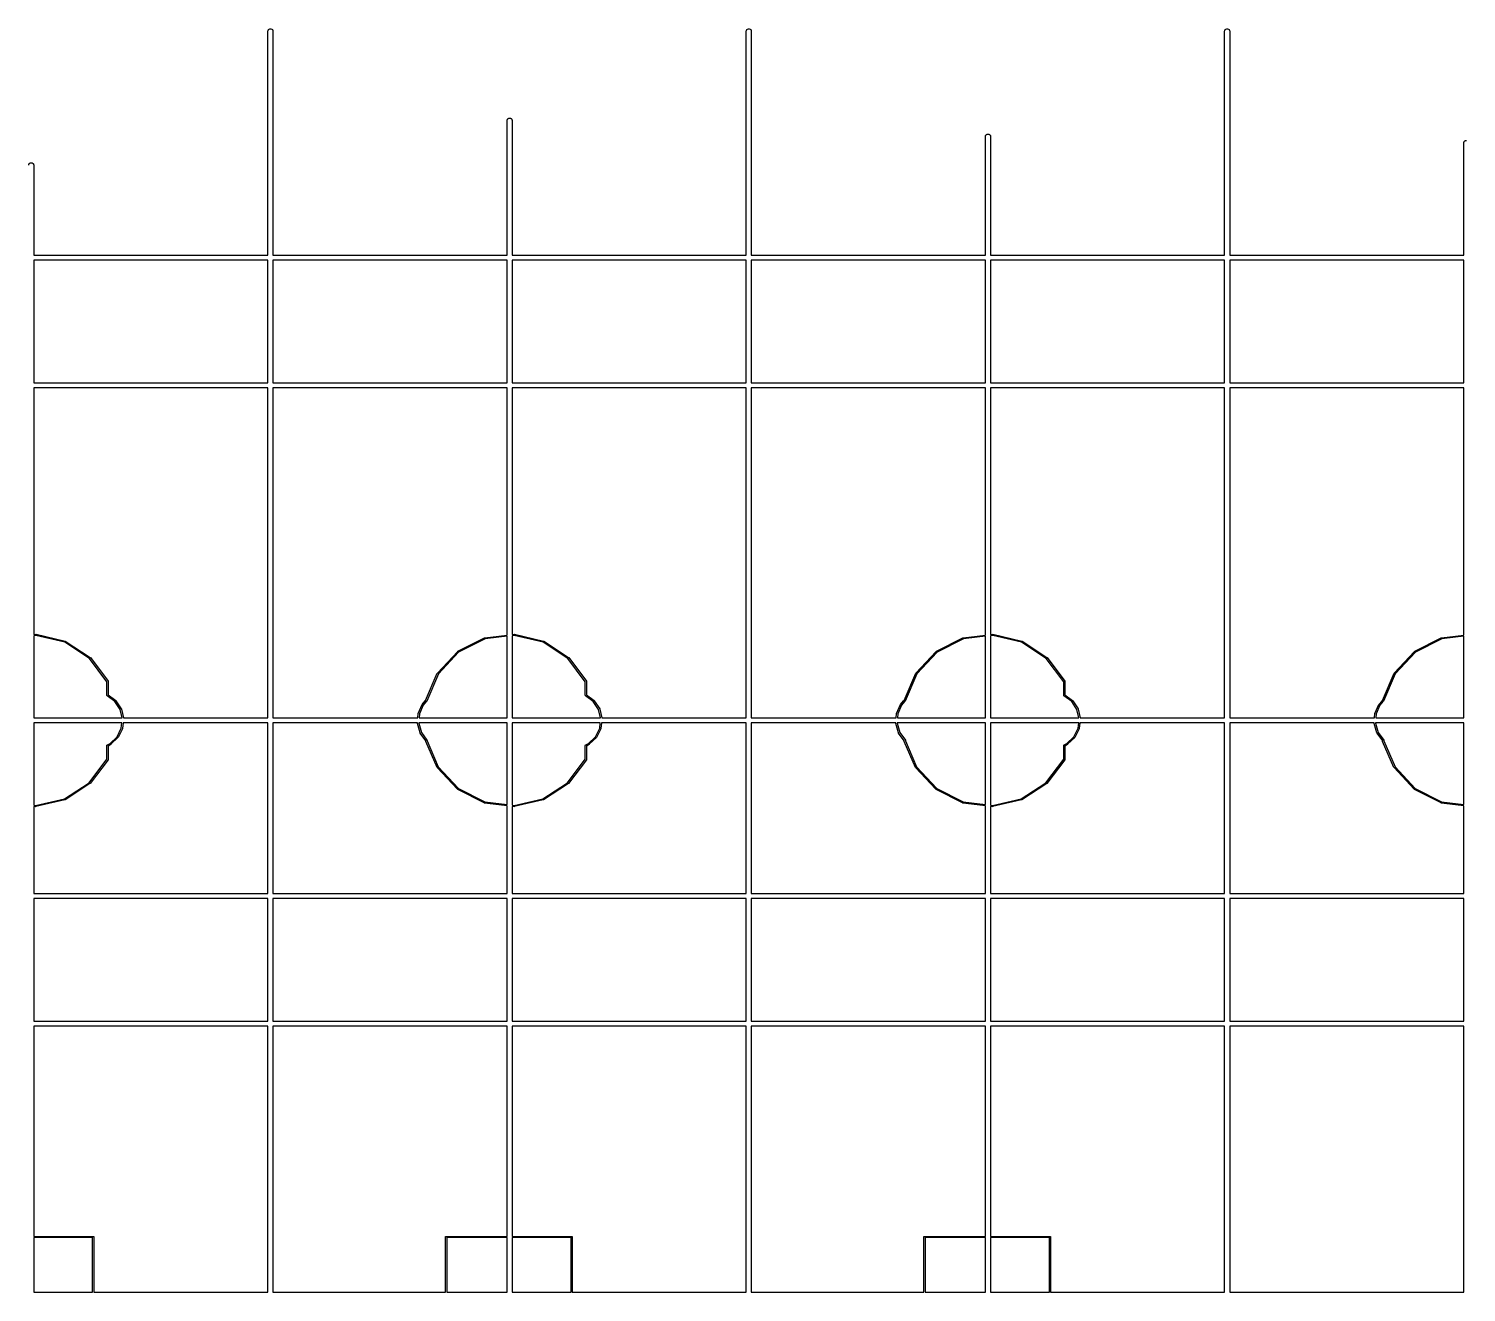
# Model space of a CAD drawing. Extents: x 15 to 494, y -198 to -76.
# Drawn here: x 137.1 to 194.3, y -156.7 to -106.5 of the extents above; entities that cross this region are included whole.
import ezdxf

# ---------------------------------------------------------------- set-up
doc = ezdxf.new("R2010")
doc.units = 0
doc.header["$MEASUREMENT"] = 0
doc.layers.add('BLACK', color=7, linetype='CONTINUOUS')

msp = doc.modelspace()

# ---------------------------------------------------------------- linework, layer by layer
at = {"layer": 'Black'}
for p, q in [((146.608, -106.489), (146.635, -106.466)), ((146.635, -106.466), (146.668, -106.455)), ((146.668, -106.455), (146.702, -106.455)), ((146.702, -106.455), (146.735, -106.466)), ((146.735, -106.466), (146.762, -106.489)), ((165.658, -106.489), (165.685, -106.466)), ((165.685, -106.466), (165.718, -106.455)), ((165.718, -106.455), (165.752, -106.455)), ((165.752, -106.455), (165.785, -106.466)), ((165.785, -106.466), (165.812, -106.489)), ((184.708, -106.489), (184.735, -106.466)), ((184.735, -106.466), (184.768, -106.455)), ((184.768, -106.455), (184.802, -106.455)), ((184.802, -106.455), (184.835, -106.466)), ((184.835, -106.466), (184.862, -106.489)), ((146.585, -106.553), (146.591, -106.519)), ((146.585, -115.47), (146.585, -106.553)), ((146.591, -106.519), (146.608, -106.489)), ((146.762, -106.489), (146.779, -106.519)), ((146.779, -106.519), (146.785, -106.553)), ((146.785, -106.553), (146.785, -115.47)), ((165.635, -106.553), (165.641, -106.519)), ((165.635, -115.47), (165.635, -106.553)), ((165.641, -106.519), (165.658, -106.489)), ((165.812, -106.489), (165.829, -106.519)), ((165.829, -106.519), (165.835, -106.553)), ((165.835, -106.553), (165.835, -115.47)), ((184.685, -106.553), (184.691, -106.519)), ((184.685, -115.47), (184.685, -106.553)), ((184.691, -106.519), (184.708, -106.489)), ((184.862, -106.489), (184.879, -106.519)), ((184.879, -106.519), (184.885, -106.553)), ((184.885, -106.553), (184.885, -115.47)), ((156.11, -110.109), (156.112, -110.1)), ((156.11, -115.47), (156.11, -110.109)), ((156.112, -110.092), (156.115, -110.083)), ((156.112, -110.1), (156.112, -110.092)), ((156.115, -110.083), (156.116, -110.075)), ((156.116, -110.075), (156.12, -110.067)), ((156.12, -110.067), (156.123, -110.059)), ((156.123, -110.059), (156.129, -110.052)), ((156.129, -110.052), (156.133, -110.045)), ((156.133, -110.045), (156.14, -110.039)), ((156.14, -110.039), (156.146, -110.032)), ((156.146, -110.032), (156.153, -110.028)), ((156.153, -110.028), (156.16, -110.022)), ((156.16, -110.022), (156.168, -110.019)), ((156.168, -110.019), (156.176, -110.015)), ((156.176, -110.015), (156.184, -110.014)), ((156.184, -110.014), (156.193, -110.011)), ((156.193, -110.011), (156.201, -110.011)), ((156.201, -110.011), (156.21, -110.009)), ((156.21, -110.009), (156.219, -110.011)), ((156.219, -110.011), (156.227, -110.011)), ((156.227, -110.011), (156.236, -110.014)), ((156.236, -110.014), (156.244, -110.015)), ((156.244, -110.015), (156.252, -110.019)), ((156.252, -110.019), (156.26, -110.022)), ((156.26, -110.022), (156.267, -110.028)), ((156.267, -110.028), (156.274, -110.032)), ((156.274, -110.032), (156.28, -110.039)), ((156.28, -110.039), (156.287, -110.045)), ((156.287, -110.045), (156.291, -110.052)), ((156.291, -110.052), (156.297, -110.059)), ((156.297, -110.059), (156.3, -110.067)), ((156.3, -110.067), (156.304, -110.075)), ((156.304, -110.075), (156.305, -110.083)), ((156.305, -110.083), (156.308, -110.092)), ((156.308, -110.092), (156.308, -110.1)), ((156.308, -110.1), (156.31, -110.109)), ((156.31, -110.109), (156.31, -115.47)), ((175.16, -110.744), (175.162, -110.735)), ((175.16, -115.47), (175.16, -110.744)), ((175.162, -110.727), (175.165, -110.718)), ((175.162, -110.735), (175.162, -110.727)), ((175.165, -110.718), (175.166, -110.71)), ((175.166, -110.71), (175.17, -110.702)), ((175.17, -110.702), (175.173, -110.694)), ((175.173, -110.694), (175.179, -110.687)), ((175.179, -110.687), (175.183, -110.68)), ((175.183, -110.68), (175.19, -110.674)), ((175.19, -110.674), (175.196, -110.667)), ((175.196, -110.667), (175.203, -110.663)), ((175.203, -110.663), (175.21, -110.657)), ((175.21, -110.657), (175.218, -110.654)), ((175.218, -110.654), (175.226, -110.65)), ((175.226, -110.65), (175.234, -110.649)), ((175.234, -110.649), (175.243, -110.646)), ((175.243, -110.646), (175.251, -110.646)), ((175.251, -110.646), (175.26, -110.644)), ((175.26, -110.644), (175.269, -110.646)), ((175.269, -110.646), (175.277, -110.646)), ((175.277, -110.646), (175.286, -110.649)), ((175.286, -110.649), (175.294, -110.65)), ((175.294, -110.65), (175.302, -110.654)), ((175.302, -110.654), (175.31, -110.657)), ((175.31, -110.657), (175.317, -110.663)), ((175.317, -110.663), (175.324, -110.667)), ((175.324, -110.667), (175.33, -110.674)), ((175.33, -110.674), (175.337, -110.68)), ((175.337, -110.68), (175.341, -110.687)), ((175.341, -110.687), (175.347, -110.694)), ((175.347, -110.694), (175.35, -110.702)), ((175.35, -110.702), (175.354, -110.71)), ((175.354, -110.71), (175.355, -110.718)), ((175.355, -110.718), (175.358, -110.727)), ((175.358, -110.727), (175.358, -110.735)), ((175.358, -110.735), (175.36, -110.744)), ((175.36, -110.744), (175.36, -115.47)), ((194.21, -110.998), (194.212, -110.989)), ((194.21, -115.47), (194.21, -110.998)), ((194.212, -110.981), (194.215, -110.972)), ((194.212, -110.989), (194.212, -110.981)), ((194.215, -110.972), (194.216, -110.964)), ((194.216, -110.964), (194.22, -110.956)), ((194.22, -110.956), (194.223, -110.948)), ((194.223, -110.948), (194.229, -110.941)), ((194.229, -110.941), (194.233, -110.934)), ((194.233, -110.934), (194.24, -110.928)), ((194.24, -110.928), (194.246, -110.921)), ((194.246, -110.921), (194.253, -110.917)), ((194.253, -110.917), (194.26, -110.911)), ((194.26, -110.911), (194.268, -110.908)), ((194.268, -110.908), (194.276, -110.904)), ((194.276, -110.904), (194.284, -110.903)), ((194.284, -110.903), (194.293, -110.9)), ((194.293, -110.9), (194.301, -110.9)), ((194.301, -110.9), (194.31, -110.898)), ((137.06, -111.887), (137.062, -111.878)), ((137.062, -111.87), (137.065, -111.861)), ((137.062, -111.878), (137.062, -111.87)), ((137.065, -111.861), (137.066, -111.853)), ((137.066, -111.853), (137.07, -111.845)), ((137.07, -111.845), (137.073, -111.837)), ((137.073, -111.837), (137.079, -111.83)), ((137.079, -111.83), (137.083, -111.823)), ((137.083, -111.823), (137.09, -111.817)), ((137.09, -111.817), (137.096, -111.81)), ((137.096, -111.81), (137.103, -111.806)), ((137.103, -111.806), (137.11, -111.8)), ((137.11, -111.8), (137.118, -111.797)), ((137.118, -111.797), (137.126, -111.793)), ((137.126, -111.793), (137.134, -111.792)), ((137.134, -111.792), (137.143, -111.789)), ((137.143, -111.789), (137.151, -111.789)), ((137.151, -111.789), (137.16, -111.787)), ((137.16, -111.787), (137.169, -111.789)), ((137.169, -111.789), (137.177, -111.789)), ((137.177, -111.789), (137.186, -111.792)), ((137.186, -111.792), (137.194, -111.793)), ((137.194, -111.793), (137.202, -111.797)), ((137.202, -111.797), (137.21, -111.8)), ((137.21, -111.8), (137.217, -111.806)), ((137.217, -111.806), (137.224, -111.81)), ((137.224, -111.81), (137.23, -111.817)), ((137.23, -111.817), (137.237, -111.823)), ((137.237, -111.823), (137.241, -111.83)), ((137.241, -111.83), (137.247, -111.837)), ((137.247, -111.837), (137.25, -111.845)), ((137.25, -111.845), (137.254, -111.853)), ((137.254, -111.853), (137.255, -111.861)), ((137.255, -111.861), (137.258, -111.87)), ((137.258, -111.87), (137.258, -111.878)), ((137.258, -111.878), (137.26, -111.887)), ((137.26, -111.887), (137.26, -115.47)), ((137.26, -115.47), (146.585, -115.47)), ((146.785, -115.47), (156.11, -115.47)), ((156.31, -115.47), (165.635, -115.47)), ((165.835, -115.47), (175.16, -115.47)), ((175.36, -115.47), (184.685, -115.47)), ((184.885, -115.47), (194.21, -115.47)), ((137.26, -115.67), (137.26, -120.55)), ((146.585, -115.67), (137.26, -115.67)), ((146.585, -120.55), (146.585, -115.67)), ((146.785, -115.67), (146.785, -120.55)), ((156.11, -115.67), (146.785, -115.67)), ((156.11, -120.55), (156.11, -115.67)), ((156.31, -115.67), (156.31, -120.55)), ((165.635, -115.67), (156.31, -115.67)), ((165.635, -120.55), (165.635, -115.67)), ((165.835, -115.67), (165.835, -120.55)), ((175.16, -115.67), (165.835, -115.67)), ((175.16, -120.55), (175.16, -115.67)), ((175.36, -115.67), (175.36, -120.55)), ((184.685, -115.67), (175.36, -115.67)), ((184.685, -120.55), (184.685, -115.67)), ((184.885, -115.67), (184.885, -120.55)), ((194.21, -115.67), (184.885, -115.67)), ((194.21, -120.55), (194.21, -115.67)), ((137.26, -120.55), (146.585, -120.55)), ((146.585, -120.75), (137.26, -120.75)), ((137.26, -120.75), (137.26, -130.563)), ((146.585, -133.885), (146.585, -120.75)), ((146.785, -120.55), (156.11, -120.55)), ((146.785, -120.75), (146.785, -133.885)), ((156.11, -120.75), (146.785, -120.75)), ((156.11, -130.587), (156.11, -120.75)), ((156.31, -120.55), (165.635, -120.55)), ((165.635, -120.75), (156.31, -120.75)), ((156.31, -120.75), (156.31, -130.563)), ((165.635, -133.885), (165.635, -120.75)), ((165.835, -120.55), (175.16, -120.55)), ((165.835, -120.75), (165.835, -133.885)), ((175.16, -120.75), (165.835, -120.75)), ((175.16, -130.587), (175.16, -120.75)), ((175.36, -120.55), (184.685, -120.55)), ((184.685, -120.75), (175.36, -120.75)), ((175.36, -120.75), (175.36, -130.563)), ((184.685, -133.885), (184.685, -120.75)), ((184.885, -120.55), (194.21, -120.55)), ((184.885, -120.75), (184.885, -133.885)), ((194.21, -120.75), (184.885, -120.75)), ((194.21, -130.587), (194.21, -120.75)), ((137.26, -130.563), (137.347, -130.553)), ((137.348, -130.603), (137.26, -130.614)), ((137.26, -130.614), (137.26, -133.885)), ((137.347, -130.553), (137.355, -130.554)), ((138.493, -130.872), (137.348, -130.603)), ((137.355, -130.554), (138.509, -130.824)), ((137.355, -130.554), (137.355, -130.554)), ((139.478, -131.515), (138.493, -130.872)), ((138.509, -130.824), (138.517, -130.827)), ((138.517, -130.827), (139.509, -131.476)), ((154.154, -131.231), (155.212, -130.696)), ((155.23, -130.743), (154.18, -131.274)), ((155.212, -130.696), (155.218, -130.694)), ((155.218, -130.694), (155.22, -130.694)), ((155.22, -130.694), (156.11, -130.587)), ((156.11, -130.638), (155.23, -130.743)), ((156.11, -133.885), (156.11, -130.638)), ((156.31, -130.563), (156.397, -130.553)), ((156.398, -130.603), (156.31, -130.614)), ((156.31, -130.614), (156.31, -133.885)), ((156.397, -130.553), (156.405, -130.554)), ((157.543, -130.872), (156.398, -130.603)), ((156.405, -130.554), (157.559, -130.824)), ((156.405, -130.554), (156.405, -130.554)), ((158.528, -131.515), (157.543, -130.872)), ((157.559, -130.824), (157.567, -130.827)), ((157.567, -130.827), (158.559, -131.476)), ((173.204, -131.231), (174.262, -130.696)), ((174.28, -130.743), (173.23, -131.274)), ((174.262, -130.696), (174.268, -130.694)), ((174.268, -130.694), (174.27, -130.694)), ((174.27, -130.694), (175.16, -130.587)), ((175.16, -130.638), (174.28, -130.743)), ((175.16, -133.885), (175.16, -130.638)), ((175.36, -130.563), (175.447, -130.553)), ((175.448, -130.603), (175.36, -130.614)), ((175.36, -130.614), (175.36, -133.885)), ((175.447, -130.553), (175.455, -130.554)), ((176.593, -130.872), (175.448, -130.603)), ((175.455, -130.554), (176.609, -130.824)), ((175.455, -130.554), (175.455, -130.554)), ((177.578, -131.515), (176.593, -130.872)), ((176.609, -130.824), (176.617, -130.827)), ((176.617, -130.827), (177.609, -131.476)), ((192.254, -131.231), (193.312, -130.696)), ((193.33, -130.743), (192.28, -131.274)), ((193.312, -130.696), (193.318, -130.694)), ((193.318, -130.694), (193.32, -130.694)), ((193.32, -130.694), (194.21, -130.587)), ((194.21, -130.638), (193.33, -130.743)), ((194.21, -133.885), (194.21, -130.638)), ((140.175, -132.443), (139.478, -131.515)), ((139.509, -131.476), (139.512, -131.479)), ((139.512, -131.479), (139.515, -131.482)), ((139.515, -131.482), (140.22, -132.42)), ((153.336, -132.1), (154.147, -131.236)), ((154.18, -131.274), (153.375, -132.131)), ((154.147, -131.236), (154.154, -131.231)), ((159.225, -132.443), (158.528, -131.515)), ((158.559, -131.476), (158.562, -131.479)), ((158.562, -131.479), (158.565, -131.482)), ((158.565, -131.482), (159.27, -132.42)), ((172.386, -132.1), (173.197, -131.236)), ((173.23, -131.274), (172.425, -132.131)), ((173.197, -131.236), (173.204, -131.231)), ((178.275, -132.443), (177.578, -131.515)), ((177.609, -131.476), (177.612, -131.479)), ((177.612, -131.479), (177.615, -131.482)), ((177.615, -131.482), (178.32, -132.42)), ((191.436, -132.1), (192.247, -131.236)), ((192.28, -131.274), (191.475, -132.131)), ((192.247, -131.236), (192.254, -131.231)), ((152.867, -133.19), (153.331, -132.107)), ((153.375, -132.131), (152.911, -133.217)), ((153.331, -132.107), (153.332, -132.106)), ((153.332, -132.106), (153.336, -132.1)), ((171.917, -133.19), (172.381, -132.107)), ((172.425, -132.131), (171.961, -133.217)), ((172.381, -132.107), (172.382, -132.106)), ((172.382, -132.106), (172.386, -132.1)), ((190.967, -133.19), (191.431, -132.107)), ((191.475, -132.131), (191.011, -133.217)), ((191.431, -132.107), (191.432, -132.106)), ((191.432, -132.106), (191.436, -132.1)), ((140.175, -132.985), (140.175, -132.443)), ((140.22, -132.42), (140.222, -132.423)), ((140.222, -132.423), (140.223, -132.426)), ((140.223, -132.426), (140.224, -132.427)), ((140.224, -132.427), (140.224, -132.428)), ((140.224, -132.428), (140.224, -132.431)), ((140.224, -132.431), (140.225, -132.435)), ((140.225, -132.435), (140.225, -132.972)), ((159.225, -132.985), (159.225, -132.443)), ((159.27, -132.42), (159.272, -132.423)), ((159.272, -132.423), (159.273, -132.426)), ((159.273, -132.426), (159.274, -132.427)), ((159.274, -132.427), (159.274, -132.428)), ((159.274, -132.428), (159.274, -132.431)), ((159.274, -132.431), (159.275, -132.435)), ((159.275, -132.435), (159.275, -132.972)), ((178.275, -132.985), (178.275, -132.443)), ((178.32, -132.42), (178.322, -132.423)), ((178.322, -132.423), (178.323, -132.426)), ((178.323, -132.426), (178.324, -132.427)), ((178.324, -132.427), (178.324, -132.428)), ((178.324, -132.428), (178.324, -132.431)), ((178.324, -132.431), (178.325, -132.435)), ((178.325, -132.435), (178.325, -132.972)), ((140.176, -132.988), (140.175, -132.985)), ((140.176, -132.991), (140.176, -132.988)), ((140.176, -132.992), (140.176, -132.991)), ((140.177, -132.994), (140.176, -132.992)), ((140.178, -132.996), (140.177, -132.994)), ((140.179, -132.999), (140.178, -132.996)), ((140.18, -133), (140.179, -132.999)), ((140.181, -133.001), (140.18, -133)), ((140.183, -133.003), (140.181, -133.001)), ((140.185, -133.005), (140.183, -133.003)), ((140.493, -133.234), (140.185, -133.005)), ((140.225, -132.972), (140.527, -133.196)), ((140.703, -133.55), (140.493, -133.234)), ((140.527, -133.196), (140.533, -133.203)), ((140.533, -133.203), (140.747, -133.527)), ((152.569, -133.708), (152.726, -133.355)), ((152.77, -133.379), (152.617, -133.724)), ((152.726, -133.355), (152.727, -133.353)), ((152.727, -133.353), (152.729, -133.35)), ((152.729, -133.35), (152.851, -133.199)), ((152.889, -133.231), (152.77, -133.379)), ((152.851, -133.199), (152.857, -133.194)), ((152.857, -133.194), (152.865, -133.19)), ((152.865, -133.19), (152.867, -133.19)), ((152.891, -133.232), (152.889, -133.231)), ((152.899, -133.229), (152.891, -133.232)), ((152.906, -133.224), (152.899, -133.229)), ((152.911, -133.217), (152.906, -133.224)), ((159.226, -132.988), (159.225, -132.985)), ((159.226, -132.991), (159.226, -132.988)), ((159.226, -132.992), (159.226, -132.991)), ((159.227, -132.994), (159.226, -132.992)), ((159.228, -132.996), (159.227, -132.994)), ((159.229, -132.999), (159.228, -132.996)), ((159.23, -133), (159.229, -132.999)), ((159.231, -133.001), (159.23, -133)), ((159.233, -133.003), (159.231, -133.001)), ((159.235, -133.005), (159.233, -133.003)), ((159.543, -133.234), (159.235, -133.005)), ((159.275, -132.972), (159.577, -133.196)), ((159.753, -133.55), (159.543, -133.234)), ((159.577, -133.196), (159.583, -133.203)), ((159.583, -133.203), (159.797, -133.527)), ((171.619, -133.708), (171.776, -133.355)), ((171.82, -133.379), (171.667, -133.724)), ((171.776, -133.355), (171.777, -133.353)), ((171.777, -133.353), (171.779, -133.35)), ((171.779, -133.35), (171.901, -133.199)), ((171.939, -133.231), (171.82, -133.379)), ((171.901, -133.199), (171.907, -133.194)), ((171.907, -133.194), (171.915, -133.19)), ((171.915, -133.19), (171.917, -133.19)), ((171.941, -133.232), (171.939, -133.231)), ((171.949, -133.229), (171.941, -133.232)), ((171.956, -133.224), (171.949, -133.229)), ((171.961, -133.217), (171.956, -133.224)), ((178.276, -132.988), (178.275, -132.985)), ((178.276, -132.991), (178.276, -132.988)), ((178.276, -132.992), (178.276, -132.991)), ((178.277, -132.994), (178.276, -132.992)), ((178.278, -132.996), (178.277, -132.994)), ((178.279, -132.999), (178.278, -132.996)), ((178.28, -133), (178.279, -132.999)), ((178.281, -133.001), (178.28, -133)), ((178.283, -133.003), (178.281, -133.001)), ((178.285, -133.005), (178.283, -133.003)), ((178.593, -133.234), (178.285, -133.005)), ((178.325, -132.972), (178.627, -133.196)), ((178.803, -133.55), (178.593, -133.234)), ((178.627, -133.196), (178.633, -133.203)), ((178.633, -133.203), (178.847, -133.527)), ((190.669, -133.708), (190.826, -133.355)), ((190.87, -133.379), (190.717, -133.724)), ((190.826, -133.355), (190.827, -133.353)), ((190.827, -133.353), (190.829, -133.35)), ((190.829, -133.35), (190.951, -133.199)), ((190.989, -133.231), (190.87, -133.379)), ((190.951, -133.199), (190.957, -133.194)), ((190.957, -133.194), (190.965, -133.19)), ((190.965, -133.19), (190.967, -133.19)), ((190.991, -133.232), (190.989, -133.231)), ((190.999, -133.229), (190.991, -133.232)), ((191.006, -133.224), (190.999, -133.229)), ((191.011, -133.217), (191.006, -133.224)), ((137.26, -133.885), (140.782, -133.885)), ((140.782, -133.885), (140.703, -133.55)), ((140.747, -133.527), (140.748, -133.529)), ((140.748, -133.529), (140.75, -133.535)), ((140.75, -133.535), (140.834, -133.885)), ((140.834, -133.885), (146.585, -133.885)), ((146.785, -133.885), (152.556, -133.885)), ((152.556, -133.885), (152.567, -133.716)), ((152.567, -133.716), (152.569, -133.708)), ((152.617, -133.724), (152.606, -133.885)), ((152.606, -133.885), (156.11, -133.885)), ((156.31, -133.885), (159.832, -133.885)), ((159.832, -133.885), (159.753, -133.55)), ((159.797, -133.527), (159.798, -133.529)), ((159.798, -133.529), (159.8, -133.535)), ((159.8, -133.535), (159.884, -133.885)), ((159.884, -133.885), (165.635, -133.885)), ((165.835, -133.885), (171.606, -133.885)), ((171.606, -133.885), (171.617, -133.716)), ((171.617, -133.716), (171.619, -133.708)), ((171.667, -133.724), (171.656, -133.885)), ((171.656, -133.885), (175.16, -133.885)), ((175.36, -133.885), (178.882, -133.885)), ((178.882, -133.885), (178.803, -133.55)), ((178.847, -133.527), (178.848, -133.529)), ((178.848, -133.529), (178.85, -133.535)), ((178.85, -133.535), (178.934, -133.885)), ((178.934, -133.885), (184.685, -133.885)), ((184.885, -133.885), (190.656, -133.885)), ((190.656, -133.885), (190.667, -133.716)), ((190.667, -133.716), (190.669, -133.708)), ((190.717, -133.724), (190.706, -133.885)), ((190.706, -133.885), (194.21, -133.885)), ((137.26, -134.085), (137.26, -137.358)), ((140.772, -134.085), (137.26, -134.085)), ((140.578, -134.636), (140.747, -134.297)), ((140.794, -134.315), (140.62, -134.662)), ((140.747, -134.297), (140.772, -134.085)), ((140.796, -134.307), (140.794, -134.315)), ((140.822, -134.085), (140.796, -134.307)), ((146.585, -134.085), (140.822, -134.085)), ((146.585, -140.87), (146.585, -134.085)), ((146.785, -134.085), (146.785, -140.87)), ((152.542, -134.085), (146.785, -134.085)), ((152.541, -134.101), (152.542, -134.085)), ((152.542, -134.11), (152.541, -134.101)), ((152.649, -134.48), (152.542, -134.11)), ((152.592, -134.085), (152.591, -134.1)), ((152.591, -134.1), (152.696, -134.462)), ((156.11, -134.085), (152.592, -134.085)), ((152.653, -134.488), (152.649, -134.48)), ((152.878, -134.797), (152.653, -134.488)), ((152.653, -134.488), (152.653, -134.488)), ((152.696, -134.462), (152.92, -134.77)), ((156.11, -137.333), (156.11, -134.085)), ((156.31, -134.085), (156.31, -137.358)), ((159.822, -134.085), (156.31, -134.085)), ((159.628, -134.636), (159.797, -134.297)), ((159.844, -134.315), (159.67, -134.662)), ((159.797, -134.297), (159.822, -134.085)), ((159.846, -134.307), (159.844, -134.315)), ((159.872, -134.085), (159.846, -134.307)), ((165.635, -134.085), (159.872, -134.085)), ((165.635, -140.87), (165.635, -134.085)), ((165.835, -134.085), (165.835, -140.87)), ((171.592, -134.085), (165.835, -134.085)), ((171.591, -134.101), (171.592, -134.085)), ((171.592, -134.11), (171.591, -134.101)), ((171.699, -134.48), (171.592, -134.11)), ((171.642, -134.085), (171.641, -134.1)), ((171.641, -134.1), (171.746, -134.462)), ((175.16, -134.085), (171.642, -134.085)), ((171.703, -134.488), (171.699, -134.48)), ((171.928, -134.797), (171.703, -134.488)), ((171.703, -134.488), (171.703, -134.488)), ((171.746, -134.462), (171.97, -134.77)), ((175.16, -137.333), (175.16, -134.085)), ((175.36, -134.085), (175.36, -137.358)), ((178.872, -134.085), (175.36, -134.085)), ((178.678, -134.636), (178.847, -134.297)), ((178.894, -134.315), (178.72, -134.662)), ((178.847, -134.297), (178.872, -134.085)), ((178.896, -134.307), (178.894, -134.315)), ((178.922, -134.085), (178.896, -134.307)), ((184.685, -134.085), (178.922, -134.085)), ((184.685, -140.87), (184.685, -134.085)), ((184.885, -134.085), (184.885, -140.87)), ((190.642, -134.085), (184.885, -134.085)), ((190.641, -134.101), (190.642, -134.085)), ((190.642, -134.11), (190.641, -134.101)), ((190.749, -134.48), (190.642, -134.11)), ((190.692, -134.085), (190.691, -134.1)), ((190.691, -134.1), (190.796, -134.462)), ((194.21, -134.085), (190.692, -134.085)), ((190.753, -134.488), (190.749, -134.48)), ((190.978, -134.797), (190.753, -134.488)), ((190.753, -134.488), (190.753, -134.488)), ((190.796, -134.462), (191.02, -134.77)), ((194.21, -137.333), (194.21, -134.085)), ((140.175, -134.985), (140.177, -134.976)), ((140.175, -135.527), (140.175, -134.985)), ((140.177, -134.976), (140.181, -134.969)), ((140.181, -134.969), (140.188, -134.963)), ((140.188, -134.963), (140.196, -134.96)), ((140.196, -134.96), (140.204, -134.96)), ((140.204, -134.96), (140.208, -134.962)), ((140.208, -134.962), (140.209, -134.96)), ((140.209, -134.96), (140.213, -134.952)), ((140.213, -134.952), (140.22, -134.947)), ((140.22, -134.947), (140.301, -134.898)), ((140.228, -134.993), (140.225, -134.992)), ((140.225, -134.992), (140.225, -135.535)), ((140.237, -134.993), (140.228, -134.993)), ((140.245, -134.99), (140.237, -134.993)), ((140.329, -134.939), (140.245, -134.99)), ((140.301, -134.898), (140.578, -134.636)), ((140.331, -134.938), (140.329, -134.939)), ((140.333, -134.936), (140.331, -134.938)), ((140.615, -134.669), (140.333, -134.936)), ((140.62, -134.662), (140.615, -134.669)), ((152.874, -134.811), (152.875, -134.803)), ((152.876, -134.82), (152.874, -134.811)), ((152.875, -134.803), (152.878, -134.797)), ((153.325, -135.853), (152.876, -134.82)), ((152.92, -134.77), (152.924, -134.778)), ((152.923, -134.795), (152.921, -134.798)), ((152.921, -134.798), (152.922, -134.8)), ((152.922, -134.8), (153.369, -135.829)), ((152.925, -134.787), (152.923, -134.795)), ((152.924, -134.778), (152.925, -134.787)), ((159.225, -134.985), (159.227, -134.976)), ((159.225, -135.527), (159.225, -134.985)), ((159.227, -134.976), (159.231, -134.969)), ((159.231, -134.969), (159.237, -134.963)), ((159.237, -134.963), (159.246, -134.96)), ((159.246, -134.96), (159.254, -134.96)), ((159.254, -134.96), (159.258, -134.962)), ((159.258, -134.962), (159.259, -134.96)), ((159.259, -134.96), (159.263, -134.952)), ((159.263, -134.952), (159.27, -134.947)), ((159.27, -134.947), (159.351, -134.898)), ((159.278, -134.993), (159.275, -134.992)), ((159.275, -134.992), (159.275, -135.535)), ((159.287, -134.993), (159.278, -134.993)), ((159.295, -134.99), (159.287, -134.993)), ((159.379, -134.939), (159.295, -134.99)), ((159.351, -134.898), (159.628, -134.636)), ((159.381, -134.938), (159.379, -134.939)), ((159.383, -134.936), (159.381, -134.938)), ((159.665, -134.669), (159.383, -134.936)), ((159.67, -134.662), (159.665, -134.669)), ((171.924, -134.811), (171.925, -134.803)), ((171.926, -134.82), (171.924, -134.811)), ((171.925, -134.803), (171.928, -134.797)), ((172.375, -135.853), (171.926, -134.82)), ((171.97, -134.77), (171.974, -134.778)), ((171.973, -134.795), (171.971, -134.798)), ((171.971, -134.798), (171.972, -134.8)), ((171.972, -134.8), (172.419, -135.829)), ((171.975, -134.787), (171.973, -134.795)), ((171.974, -134.778), (171.975, -134.787)), ((178.275, -134.985), (178.277, -134.976)), ((178.275, -135.527), (178.275, -134.985)), ((178.277, -134.976), (178.281, -134.969)), ((178.281, -134.969), (178.287, -134.963)), ((178.287, -134.963), (178.296, -134.96)), ((178.296, -134.96), (178.304, -134.96)), ((178.304, -134.96), (178.308, -134.962)), ((178.308, -134.962), (178.309, -134.96)), ((178.309, -134.96), (178.313, -134.952)), ((178.313, -134.952), (178.32, -134.947)), ((178.32, -134.947), (178.401, -134.898)), ((178.328, -134.993), (178.325, -134.992)), ((178.325, -134.992), (178.325, -135.535)), ((178.337, -134.993), (178.328, -134.993)), ((178.345, -134.99), (178.337, -134.993)), ((178.429, -134.939), (178.345, -134.99)), ((178.401, -134.898), (178.678, -134.636)), ((178.431, -134.938), (178.429, -134.939)), ((178.433, -134.936), (178.431, -134.938)), ((178.715, -134.669), (178.433, -134.936)), ((178.72, -134.662), (178.715, -134.669)), ((190.974, -134.811), (190.975, -134.803)), ((190.976, -134.82), (190.974, -134.811)), ((190.975, -134.803), (190.978, -134.797)), ((191.425, -135.853), (190.976, -134.82)), ((191.02, -134.77), (191.024, -134.778)), ((191.023, -134.795), (191.021, -134.798)), ((191.021, -134.798), (191.022, -134.8)), ((191.022, -134.8), (191.469, -135.829)), ((191.025, -134.787), (191.023, -134.795)), ((191.024, -134.778), (191.025, -134.787)), ((139.469, -136.463), (140.175, -135.527)), ((140.22, -135.55), (139.506, -136.496)), ((140.222, -135.547), (140.22, -135.55)), ((140.223, -135.544), (140.222, -135.547)), ((140.224, -135.543), (140.223, -135.544)), ((140.225, -135.535), (140.224, -135.539)), ((140.224, -135.539), (140.224, -135.542)), ((140.224, -135.542), (140.224, -135.543)), ((158.519, -136.463), (159.225, -135.527)), ((159.27, -135.55), (158.556, -136.496)), ((159.272, -135.547), (159.27, -135.55)), ((159.273, -135.544), (159.272, -135.547)), ((159.274, -135.543), (159.273, -135.544)), ((159.275, -135.535), (159.274, -135.539)), ((159.274, -135.539), (159.274, -135.542)), ((159.274, -135.542), (159.274, -135.543)), ((177.569, -136.463), (178.275, -135.527)), ((178.32, -135.55), (177.606, -136.496)), ((178.322, -135.547), (178.32, -135.55)), ((178.323, -135.544), (178.322, -135.547)), ((178.324, -135.543), (178.323, -135.544)), ((178.325, -135.535), (178.324, -135.539)), ((178.324, -135.539), (178.324, -135.542)), ((178.324, -135.542), (178.324, -135.543)), ((153.327, -135.856), (153.325, -135.853)), ((153.329, -135.86), (153.327, -135.856)), ((154.137, -136.727), (153.329, -135.86)), ((153.369, -135.829), (154.171, -136.689)), ((172.377, -135.856), (172.375, -135.853)), ((172.379, -135.86), (172.377, -135.856)), ((173.187, -136.727), (172.379, -135.86)), ((172.419, -135.829), (173.221, -136.689)), ((191.427, -135.856), (191.425, -135.853)), ((191.429, -135.86), (191.427, -135.856)), ((192.237, -136.727), (191.429, -135.86)), ((191.469, -135.829), (192.271, -136.689)), ((138.483, -137.103), (139.469, -136.463)), ((139.5, -136.502), (138.506, -137.147)), ((139.506, -136.496), (139.5, -136.502)), ((139.5, -136.502), (139.5, -136.502)), ((154.143, -136.731), (154.137, -136.727)), ((154.144, -136.732), (154.143, -136.731)), ((155.2, -137.27), (154.144, -136.732)), ((154.171, -136.689), (155.219, -137.224)), ((157.533, -137.103), (158.519, -136.463)), ((158.55, -136.502), (157.556, -137.147)), ((158.556, -136.496), (158.55, -136.502)), ((158.55, -136.502), (158.55, -136.502)), ((173.193, -136.731), (173.187, -136.727)), ((173.194, -136.732), (173.193, -136.731)), ((174.25, -137.27), (173.194, -136.732)), ((173.221, -136.689), (174.269, -137.224)), ((176.583, -137.103), (177.569, -136.463)), ((177.6, -136.502), (176.606, -137.147)), ((177.606, -136.496), (177.6, -136.502)), ((177.6, -136.502), (177.6, -136.502)), ((192.243, -136.731), (192.237, -136.727)), ((192.244, -136.732), (192.243, -136.731)), ((193.3, -137.27), (192.244, -136.732)), ((192.271, -136.689), (193.319, -137.224)), ((137.26, -137.358), (137.336, -137.367)), ((137.336, -137.367), (138.483, -137.103)), ((138.498, -137.151), (137.343, -137.417)), ((138.506, -137.147), (138.498, -137.151)), ((155.208, -137.273), (155.2, -137.27)), ((156.11, -137.384), (155.208, -137.273)), ((155.219, -137.224), (156.11, -137.333)), ((156.11, -140.87), (156.11, -137.384)), ((156.31, -137.358), (156.386, -137.367)), ((156.386, -137.367), (157.533, -137.103)), ((157.548, -137.151), (156.393, -137.417)), ((157.556, -137.147), (157.548, -137.151)), ((174.258, -137.273), (174.25, -137.27)), ((175.16, -137.384), (174.258, -137.273)), ((174.269, -137.224), (175.16, -137.333)), ((175.16, -140.87), (175.16, -137.384)), ((175.36, -137.358), (175.436, -137.367)), ((175.436, -137.367), (176.583, -137.103)), ((176.598, -137.151), (175.443, -137.417)), ((176.606, -137.147), (176.598, -137.151)), ((193.308, -137.273), (193.3, -137.27)), ((194.21, -137.384), (193.308, -137.273)), ((193.319, -137.224), (194.21, -137.333)), ((194.21, -140.87), (194.21, -137.384)), ((137.335, -137.418), (137.26, -137.408)), ((137.26, -137.408), (137.26, -140.87)), ((137.343, -137.417), (137.335, -137.418)), ((137.335, -137.418), (137.335, -137.418)), ((137.335, -137.418), (137.335, -137.418)), ((137.343, -137.417), (137.343, -137.417)), ((156.385, -137.418), (156.31, -137.408)), ((156.31, -137.408), (156.31, -140.87)), ((156.393, -137.417), (156.385, -137.418)), ((156.385, -137.418), (156.385, -137.418)), ((156.385, -137.418), (156.385, -137.418)), ((156.393, -137.417), (156.393, -137.417)), ((175.435, -137.418), (175.36, -137.408)), ((175.36, -137.408), (175.36, -140.87)), ((175.443, -137.417), (175.435, -137.418)), ((175.435, -137.418), (175.435, -137.418)), ((175.435, -137.418), (175.435, -137.418)), ((175.443, -137.417), (175.443, -137.417)), ((137.26, -140.87), (146.585, -140.87)), ((137.26, -141.07), (137.26, -145.95)), ((146.585, -141.07), (137.26, -141.07)), ((146.585, -145.95), (146.585, -141.07)), ((146.785, -140.87), (156.11, -140.87)), ((146.785, -141.07), (146.785, -145.95)), ((156.11, -141.07), (146.785, -141.07)), ((156.11, -145.95), (156.11, -141.07)), ((156.31, -140.87), (165.635, -140.87)), ((156.31, -141.07), (156.31, -145.95)), ((165.635, -141.07), (156.31, -141.07)), ((165.635, -145.95), (165.635, -141.07)), ((165.835, -140.87), (175.16, -140.87)), ((165.835, -141.07), (165.835, -145.95)), ((175.16, -141.07), (165.835, -141.07)), ((175.16, -145.95), (175.16, -141.07)), ((175.36, -140.87), (184.685, -140.87)), ((175.36, -141.07), (175.36, -145.95)), ((184.685, -141.07), (175.36, -141.07)), ((184.685, -145.95), (184.685, -141.07)), ((184.885, -140.87), (194.21, -140.87)), ((184.885, -141.07), (184.885, -145.95)), ((194.21, -141.07), (184.885, -141.07)), ((194.21, -145.95), (194.21, -141.07)), ((137.26, -145.95), (146.585, -145.95)), ((146.785, -145.95), (156.11, -145.95)), ((156.31, -145.95), (165.635, -145.95)), ((165.835, -145.95), (175.16, -145.95)), ((175.36, -145.95), (184.685, -145.95)), ((184.885, -145.95), (194.21, -145.95)), ((137.26, -146.15), (137.26, -154.52)), ((146.585, -146.15), (137.26, -146.15)), ((146.585, -156.745), (146.585, -146.15)), ((146.785, -146.15), (146.785, -156.745)), ((156.11, -146.15), (146.785, -146.15)), ((156.11, -154.52), (156.11, -146.15)), ((156.31, -146.15), (156.31, -154.52)), ((165.635, -146.15), (156.31, -146.15)), ((165.635, -156.745), (165.635, -146.15)), ((165.835, -146.15), (165.835, -156.745)), ((175.16, -146.15), (165.835, -146.15)), ((175.16, -154.52), (175.16, -146.15)), ((175.36, -146.15), (175.36, -154.52)), ((184.685, -146.15), (175.36, -146.15)), ((184.685, -156.745), (184.685, -146.15)), ((184.885, -146.15), (184.885, -156.745)), ((194.21, -146.15), (184.885, -146.15)), ((194.21, -156.745), (194.21, -146.15)), ((137.26, -154.52), (139.63, -154.52)), ((139.63, -154.52), (139.632, -154.52)), ((139.632, -154.52), (139.634, -154.52)), ((139.634, -154.52), (139.636, -154.521)), ((139.636, -154.521), (139.639, -154.522)), ((139.639, -154.522), (139.64, -154.523)), ((139.64, -154.523), (139.642, -154.523)), ((139.642, -154.523), (139.644, -154.525)), ((139.644, -154.525), (139.646, -154.526)), ((139.646, -154.526), (139.647, -154.528)), ((139.647, -154.528), (139.649, -154.529)), ((139.649, -154.529), (139.65, -154.531)), ((139.65, -154.531), (139.652, -154.532)), ((139.652, -154.532), (139.652, -154.535)), ((139.652, -154.535), (139.653, -154.536)), ((139.653, -154.536), (139.654, -154.539)), ((139.654, -154.539), (139.655, -154.541)), ((139.655, -154.541), (139.655, -154.543)), ((139.655, -154.543), (139.655, -154.545)), ((139.655, -154.545), (139.655, -156.745)), ((153.655, -154.541), (153.656, -154.539)), ((153.655, -154.543), (153.655, -154.541)), ((153.655, -154.545), (153.655, -154.543)), ((153.655, -156.745), (153.655, -154.545)), ((153.656, -154.539), (153.657, -154.536)), ((153.657, -154.536), (153.658, -154.535)), ((153.658, -154.532), (153.66, -154.531)), ((153.658, -154.535), (153.658, -154.532)), ((153.66, -154.531), (153.661, -154.529)), ((153.661, -154.529), (153.663, -154.528)), ((153.663, -154.528), (153.664, -154.526)), ((153.664, -154.526), (153.666, -154.525)), ((153.666, -154.525), (153.667, -154.523)), ((153.667, -154.523), (153.67, -154.523)), ((153.67, -154.523), (153.671, -154.522)), ((153.671, -154.522), (153.674, -154.521)), ((153.674, -154.521), (153.676, -154.52)), ((153.676, -154.52), (153.678, -154.52)), ((153.678, -154.52), (153.68, -154.52)), ((153.68, -154.52), (156.11, -154.52)), ((156.31, -154.52), (158.68, -154.52)), ((158.68, -154.52), (158.682, -154.52)), ((158.682, -154.52), (158.684, -154.52)), ((158.684, -154.52), (158.686, -154.521)), ((158.686, -154.521), (158.689, -154.522)), ((158.689, -154.522), (158.69, -154.523)), ((158.69, -154.523), (158.692, -154.523)), ((158.692, -154.523), (158.694, -154.525)), ((158.694, -154.525), (158.696, -154.526)), ((158.696, -154.526), (158.697, -154.528)), ((158.697, -154.528), (158.699, -154.529)), ((158.699, -154.529), (158.7, -154.531)), ((158.7, -154.531), (158.702, -154.532)), ((158.702, -154.532), (158.702, -154.535)), ((158.702, -154.535), (158.703, -154.536)), ((158.703, -154.536), (158.704, -154.539)), ((158.704, -154.539), (158.705, -154.541)), ((158.705, -154.541), (158.705, -154.543)), ((158.705, -154.543), (158.705, -154.545)), ((158.705, -154.545), (158.705, -156.745)), ((172.705, -154.541), (172.706, -154.539)), ((172.705, -154.543), (172.705, -154.541)), ((172.705, -154.545), (172.705, -154.543)), ((172.705, -156.745), (172.705, -154.545)), ((172.706, -154.539), (172.707, -154.536)), ((172.707, -154.536), (172.708, -154.535)), ((172.708, -154.532), (172.71, -154.531)), ((172.708, -154.535), (172.708, -154.532)), ((172.71, -154.531), (172.711, -154.529)), ((172.711, -154.529), (172.713, -154.528)), ((172.713, -154.528), (172.714, -154.526)), ((172.714, -154.526), (172.716, -154.525)), ((172.716, -154.525), (172.718, -154.523)), ((172.718, -154.523), (172.72, -154.523)), ((172.72, -154.523), (172.721, -154.522)), ((172.721, -154.522), (172.724, -154.521)), ((172.724, -154.521), (172.726, -154.52)), ((172.726, -154.52), (172.728, -154.52)), ((172.728, -154.52), (172.73, -154.52)), ((172.73, -154.52), (175.16, -154.52)), ((175.36, -154.52), (177.73, -154.52)), ((177.73, -154.52), (177.732, -154.52)), ((177.732, -154.52), (177.734, -154.52)), ((177.734, -154.52), (177.736, -154.521)), ((177.736, -154.521), (177.739, -154.522)), ((177.739, -154.522), (177.74, -154.523)), ((177.74, -154.523), (177.742, -154.523)), ((177.742, -154.523), (177.744, -154.525)), ((177.744, -154.525), (177.746, -154.526)), ((177.746, -154.526), (177.747, -154.528)), ((177.747, -154.528), (177.749, -154.529)), ((177.749, -154.529), (177.75, -154.531)), ((177.75, -154.531), (177.752, -154.532)), ((177.752, -154.532), (177.752, -154.535)), ((177.752, -154.535), (177.753, -154.536)), ((177.753, -154.536), (177.754, -154.539)), ((177.754, -154.539), (177.755, -154.541)), ((177.755, -154.541), (177.755, -154.543)), ((177.755, -154.543), (177.755, -154.545)), ((177.755, -154.545), (177.755, -156.745)), ((137.26, -154.57), (137.26, -156.745)), ((139.605, -154.57), (137.26, -154.57)), ((139.605, -156.745), (139.605, -154.57)), ((153.705, -154.57), (153.705, -156.745)), ((156.11, -154.57), (153.705, -154.57)), ((156.11, -156.745), (156.11, -154.57)), ((156.31, -154.57), (156.31, -156.745)), ((158.655, -154.57), (156.31, -154.57)), ((158.655, -156.745), (158.655, -154.57)), ((172.755, -154.57), (172.755, -156.745)), ((175.16, -154.57), (172.755, -154.57)), ((175.16, -156.745), (175.16, -154.57)), ((175.36, -154.57), (175.36, -156.745)), ((177.705, -154.57), (175.36, -154.57)), ((177.705, -156.745), (177.705, -154.57)), ((137.26, -156.745), (139.605, -156.745)), ((139.655, -156.745), (146.585, -156.745)), ((146.785, -156.745), (153.655, -156.745)), ((153.705, -156.745), (156.11, -156.745)), ((156.31, -156.745), (158.655, -156.745)), ((158.705, -156.745), (165.635, -156.745)), ((165.835, -156.745), (172.705, -156.745)), ((172.755, -156.745), (175.16, -156.745)), ((175.36, -156.745), (177.705, -156.745)), ((177.755, -156.745), (184.685, -156.745)), ((184.885, -156.745), (194.21, -156.745))]:
    msp.add_line(p, q, dxfattribs=at)

doc.saveas('drawing.dxf')
